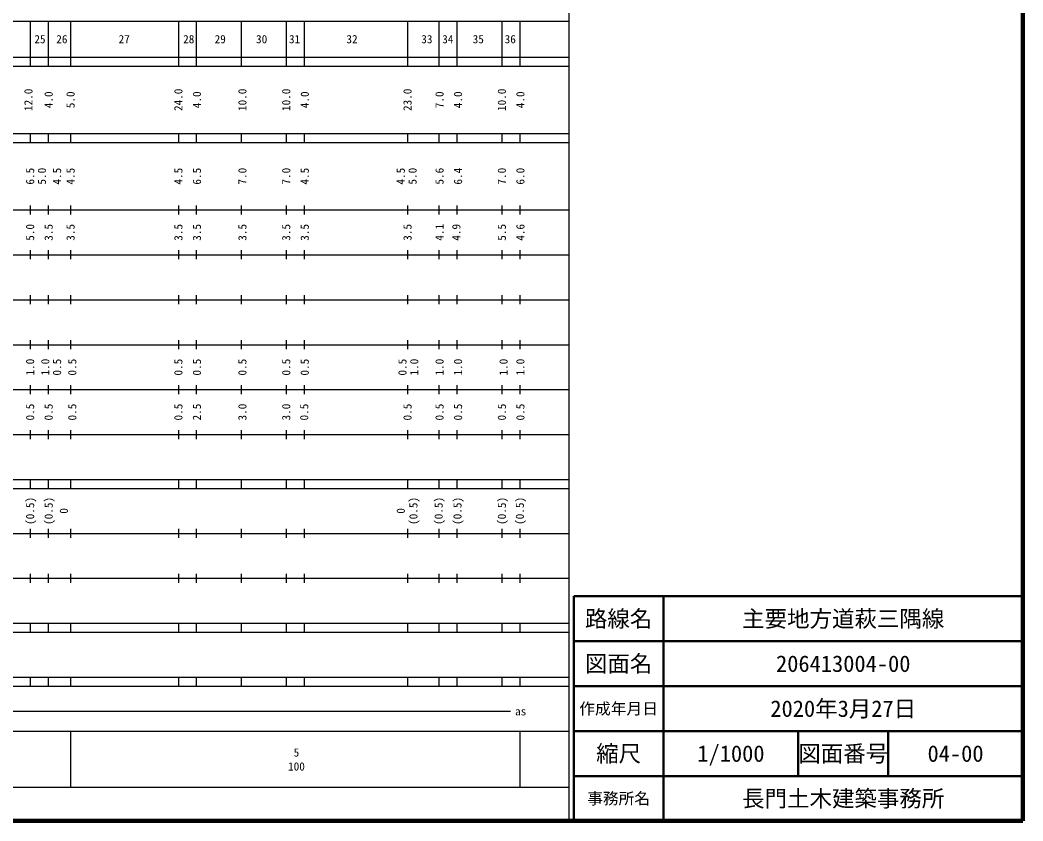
# Model space of a CAD drawing. Units: millimetres on the paper. Extents: x 40 to 680, y 20 to 380.
# Drawn here: x 456.8 to 680, y 20 to 198.2 of the extents above; entities that cross this region are included whole.
import ezdxf
from ezdxf.enums import TextEntityAlignment as Align

# ---------------------------------------------------------------- set-up
doc = ezdxf.new("R2010")
doc.units = ezdxf.units.MM
for name, color, linetype, lineweight in [('M-TTL', 2, 'Continuous', 140), ('M-TTL-BAND', 7, 'Continuous', 25), ('M-TTL-FRAM', 2, 'Continuous', 50), ('M-TTL-LINE', 7, 'Continuous', 50), ('M-TTL-TXT', 7, 'Continuous', 13)]:
    doc.layers.add(name, color=color, linetype=linetype, lineweight=lineweight)
doc.styles.add('ＭＳ ゴシック', font='')
doc.styles.get('ＭＳ ゴシック').set_extended_font_data('MS Gothic')

msp = doc.modelspace()

# ---------------------------------------------------------------- linework, layer by layer
at = {"layer": 'M-TTL'}
for p, q in [((680, 20), (680, 380)), ((40, 20), (680, 20))]:
    msp.add_line(p, q, dxfattribs=at)
at = {"layer": 'M-TTL-BAND'}
for p, q in [((579, 20), (579, 370)), ((68, 198), (579, 198)), ((459, 198), (459, 188)), ((463, 198), (463, 188)), ((468, 198), (468, 188)), ((492, 198), (492, 188)), ((496, 198), (496, 188)), ((506, 198), (506, 188)), ((516, 198), (516, 188)), ((520, 198), (520, 188)), ((543, 198), (543, 188)), ((550, 198), (550, 188)), ((554, 198), (554, 188)), ((564, 198), (564, 188)), ((568, 198), (568, 188)), ((40, 190), (579, 190)), ((40, 188), (579, 188)), ((40, 173), (579, 173)), ((459, 173), (459, 171)), ((463, 173), (463, 171)), ((468, 173), (468, 171)), ((492, 173), (492, 171)), ((496, 173), (496, 171)), ((506, 173), (506, 171)), ((516, 173), (516, 171)), ((520, 173), (520, 171)), ((543, 173), (543, 171)), ((550, 173), (550, 171)), ((554, 173), (554, 171)), ((564, 173), (564, 171)), ((568, 173), (568, 171)), ((40, 171), (579, 171)), ((459, 157), (459, 155)), ((463, 157), (463, 155)), ((468, 157), (468, 155)), ((492, 157), (492, 155)), ((496, 157), (496, 155)), ((506, 157), (506, 155)), ((516, 157), (516, 155)), ((520, 157), (520, 155)), ((543, 157), (543, 155)), ((550, 157), (550, 155)), ((554, 157), (554, 155)), ((564, 157), (564, 155)), ((568, 157), (568, 155)), ((40, 156), (579, 156)), ((46, 146), (579, 146)), ((459, 147), (459, 145)), ((463, 147), (463, 145)), ((468, 147), (468, 145)), ((492, 147), (492, 145)), ((496, 147), (496, 145)), ((506, 147), (506, 145)), ((516, 147), (516, 145)), ((520, 147), (520, 145)), ((543, 147), (543, 145)), ((550, 147), (550, 145)), ((554, 147), (554, 145)), ((564, 147), (564, 145)), ((568, 147), (568, 145)), ((459, 137), (459, 135)), ((463, 137), (463, 135)), ((468, 137), (468, 135)), ((492, 137), (492, 135)), ((496, 137), (496, 135)), ((506, 137), (506, 135)), ((516, 137), (516, 135)), ((520, 137), (520, 135)), ((543, 137), (543, 135)), ((550, 137), (550, 135)), ((554, 137), (554, 135)), ((564, 137), (564, 135)), ((568, 137), (568, 135)), ((52, 136), (579, 136)), ((46, 126), (579, 126)), ((459, 127), (459, 125)), ((463, 127), (463, 125)), ((468, 127), (468, 125)), ((492, 127), (492, 125)), ((496, 127), (496, 125)), ((506, 127), (506, 125)), ((516, 127), (516, 125)), ((520, 127), (520, 125)), ((543, 127), (543, 125)), ((550, 127), (550, 125)), ((554, 127), (554, 125)), ((564, 127), (564, 125)), ((568, 127), (568, 125)), ((459, 117), (459, 115)), ((463, 117), (463, 115)), ((468, 117), (468, 115)), ((492, 117), (492, 115)), ((496, 117), (496, 115)), ((506, 117), (506, 115)), ((516, 117), (516, 115)), ((520, 117), (520, 115)), ((543, 117), (543, 115)), ((550, 117), (550, 115)), ((554, 117), (554, 115)), ((564, 117), (564, 115)), ((568, 117), (568, 115)), ((52, 116), (579, 116)), ((46, 106), (579, 106)), ((459, 107), (459, 105)), ((463, 107), (463, 105)), ((468, 107), (468, 105)), ((492, 107), (492, 105)), ((496, 107), (496, 105)), ((506, 107), (506, 105)), ((516, 107), (516, 105)), ((520, 107), (520, 105)), ((543, 107), (543, 105)), ((550, 107), (550, 105)), ((554, 107), (554, 105)), ((564, 107), (564, 105)), ((568, 107), (568, 105)), ((40, 96), (579, 96)), ((459, 96), (459, 94)), ((463, 96), (463, 94)), ((468, 96), (468, 94)), ((492, 96), (492, 94)), ((496, 96), (496, 94)), ((506, 96), (506, 94)), ((516, 96), (516, 94)), ((520, 96), (520, 94)), ((543, 96), (543, 94)), ((550, 96), (550, 94)), ((554, 96), (554, 94)), ((564, 96), (564, 94)), ((568, 96), (568, 94)), ((40, 94), (579, 94)), ((459, 85), (459, 83)), ((463, 85), (463, 83)), ((468, 85), (468, 83)), ((492, 85), (492, 83)), ((496, 85), (496, 83)), ((506, 85), (506, 83)), ((516, 85), (516, 83)), ((520, 85), (520, 83)), ((543, 85), (543, 83)), ((550, 85), (550, 83)), ((554, 85), (554, 83)), ((564, 85), (564, 83)), ((568, 85), (568, 83)), ((49, 84), (579, 84)), ((40, 74), (579, 74)), ((459, 75), (459, 73)), ((463, 75), (463, 73)), ((468, 75), (468, 73)), ((492, 75), (492, 73)), ((496, 75), (496, 73)), ((506, 75), (506, 73)), ((516, 75), (516, 73)), ((520, 75), (520, 73)), ((543, 75), (543, 73)), ((550, 75), (550, 73)), ((554, 75), (554, 73)), ((564, 75), (564, 73)), ((568, 75), (568, 73)), ((40, 64), (579, 64)), ((459, 64), (459, 62)), ((463, 64), (463, 62)), ((468, 64), (468, 62)), ((492, 64), (492, 62)), ((496, 64), (496, 62)), ((506, 64), (506, 62)), ((516, 64), (516, 62)), ((520, 64), (520, 62)), ((543, 64), (543, 62)), ((550, 64), (550, 62)), ((554, 64), (554, 62)), ((564, 64), (564, 62)), ((568, 64), (568, 62)), ((40, 62), (579, 62)), ((40, 52), (579, 52)), ((459, 52), (459, 50)), ((463, 52), (463, 50)), ((468, 52), (468, 50)), ((492, 52), (492, 50)), ((496, 52), (496, 50)), ((506, 52), (506, 50)), ((516, 52), (516, 50)), ((520, 52), (520, 50)), ((543, 52), (543, 50)), ((550, 52), (550, 50)), ((554, 52), (554, 50)), ((564, 52), (564, 50)), ((568, 52), (568, 50)), ((40, 50), (579, 50)), ((70.805, 44.406), (565.903, 44.406)), ((40, 40), (579, 40)), ((468, 40), (468, 27.5)), ((568, 40), (568, 27.5)), ((68, 27.5), (579, 27.5))]:
    msp.add_line(p, q, dxfattribs=at)
at = {"layer": 'M-TTL-FRAM'}
for p, q in [((680, 70), (580, 70)), ((580, 70), (580, 20))]:
    msp.add_line(p, q, dxfattribs=at)
at = {"layer": 'M-TTL-LINE'}
for p, q in [((600, 70), (600, 20)), ((680, 60), (580, 60)), ((680, 50), (580, 50)), ((680, 40), (580, 40)), ((630, 40), (630, 30)), ((650, 40), (650, 30)), ((680, 30), (580, 30))]:
    msp.add_line(p, q, dxfattribs=at)

# ---------------------------------------------------------------- texts
at = {"layer": 'M-TTL-BAND', "style": 'ＭＳ ゴシック'}
for s, p in [('25', (461.197, 194)), ('26', (466.072, 194)), ('27', (479.947, 194)), ('28', (494.318, 194)), ('29', (501.318, 194)), ('30', (510.541, 194)), ('31', (517.874, 194)), ('32', (530.653, 194)), ('33', (547.32, 194)), ('34', (551.987, 194)), ('35', (558.765, 194)), ('36', (565.876, 194)), ('as', (568.201, 44.406)), ('5', (518.288, 35.238)), ('100', (518.288, 32.131))]:
    msp.add_text(s, height=1.833, dxfattribs=at).set_placement(p, align=Align.MIDDLE_CENTER)
for s, p in [('12.0', (458.618, 180.5)), ('4.0', (463.118, 180.5)), ('5.0', (467.993, 180.5)), ('24.0', (491.994, 180.5)), ('4.0', (496.12, 180.5)), ('10.0', (506.245, 180.5)), ('10.0', (515.995, 180.5)), ('4.0', (520.12, 180.5)), ('23.0', (542.996, 180.5)), ('7.0', (550.121, 180.5)), ('4.0', (554.247, 180.5)), ('10.0', (563.997, 180.5)), ('4.0', (568.122, 180.5)), ('6.5', (458.993, 163.5)), ('5.0', (461.618, 163.5)), ('4.5', (464.993, 163.5)), ('4.5', (467.993, 163.5)), ('4.5', (491.994, 163.5)), ('6.5', (496.12, 163.5)), ('7.0', (506.245, 163.5)), ('7.0', (515.995, 163.5)), ('4.5', (520.12, 163.5)), ('4.5', (541.496, 163.5)), ('5.0', (544.121, 163.5)), ('5.6', (550.121, 163.5)), ('6.4', (554.247, 163.5)), ('7.0', (563.997, 163.5)), ('6.0', (568.122, 163.5)), ('5.0', (458.993, 151)), ('3.5', (463.118, 151)), ('3.5', (467.993, 151)), ('3.5', (491.994, 151)), ('3.5', (496.12, 151)), ('3.5', (506.245, 151)), ('3.5', (515.995, 151)), ('3.5', (520.12, 151)), ('3.5', (542.996, 151)), ('4.1', (550.121, 151)), ('4.9', (553.872, 151)), ('5.5', (563.997, 151)), ('4.6', (568.122, 151)), ('1.0', (458.993, 121)), ('1.0', (462.368, 121)), ('0.5', (464.993, 121)), ('0.5', (468.369, 121)), ('0.5', (491.994, 121)), ('0.5', (496.12, 121)), ('0.5', (506.245, 121)), ('0.5', (515.995, 121)), ('0.5', (520.12, 121)), ('0.5', (541.871, 121)), ('1.0', (544.496, 121)), ('1.0', (550.121, 121)), ('1.0', (554.247, 121)), ('1.0', (564.372, 121)), ('1.0', (568.122, 121)), ('0.5', (458.993, 111)), ('0.5', (463.118, 111)), ('0.5', (468.369, 111)), ('0.5', (491.994, 111)), ('2.5', (496.12, 111)), ('3.0', (506.245, 111)), ('3.0', (515.995, 111)), ('0.5', (520, 111)), ('0.5', (542.996, 111)), ('0.5', (550.121, 111)), ('0.5', (554.247, 111)), ('0.5', (563.997, 111)), ('0.5', (568.122, 111)), ('(0.5)', (458.993, 89)), ('(0.5)', (463.118, 89)), ('(0.5)', (544.31, 89)), ('(0.5)', (549.924, 89)), ('(0.5)', (554.116, 89)), ('(0.5)', (564, 89)), ('(0.5)', (568, 89)), ('0', (466.493, 89)), ('0', (541.496, 89))]:
    msp.add_text(s, height=1.833, rotation=90, dxfattribs=at).set_placement(p, align=Align.MIDDLE_CENTER)
at = {"layer": 'M-TTL-TXT', "style": 'ＭＳ ゴシック'}
for s, height, p in [('路線名', 3.666, (590, 65)), ('主要地方道萩三隅線', 3.666, (640, 65)), ('図面名', 3.666, (590, 55)), ('206413004-00', 3.666, (640, 55)), ('2020年3月27日', 3.666, (640, 45)), ('作成年月日', 2.566, (590, 45)), ('縮尺', 3.666, (590, 35)), ('1/1000', 3.666, (615, 35)), ('図面番号', 3.666, (640, 35)), ('04-00', 3.666, (665, 35)), ('長門土木建築事務所', 3.666, (640, 25)), ('事務所名', 2.566, (590, 25))]:
    msp.add_text(s, height=height, dxfattribs=at).set_placement(p, align=Align.MIDDLE_CENTER)

doc.saveas('drawing.dxf')
